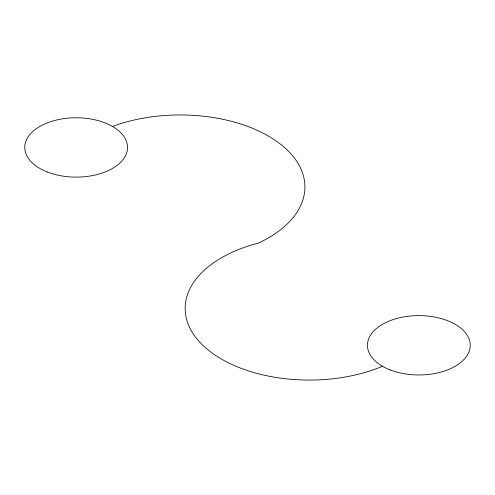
<?xml version="1.0" encoding="UTF-8"?>
<svg xmlns="http://www.w3.org/2000/svg" width="495" height="495" viewBox="0 0 495 495"><rect width="100%" height="100%" fill="white"/><g stroke="black" fill="none" stroke-linecap="round" stroke-linejoin="round"><path stroke-width="0.74" d="M382.499 366.275A124.109 71.651 0 0 1 201.948 344.409A124.109 71.651 0 0 1 258.532 243.033A124.777 72.041 0 0 0 281.247 144.769A124.777 72.041 0 0 0 112.501 126.448M390.035 369.864A51.4 29.675 0 0 0 470.12 347.403A51.4 29.675 0 0 0 396.39 318.594A51.4 29.675 0 0 0 390.035 369.864M47.341 172.013A51.4 29.675 0 0 0 127.425 149.552A51.4 29.675 0 0 0 53.695 120.743A51.4 29.675 0 0 0 47.341 172.013"/></g></svg>
